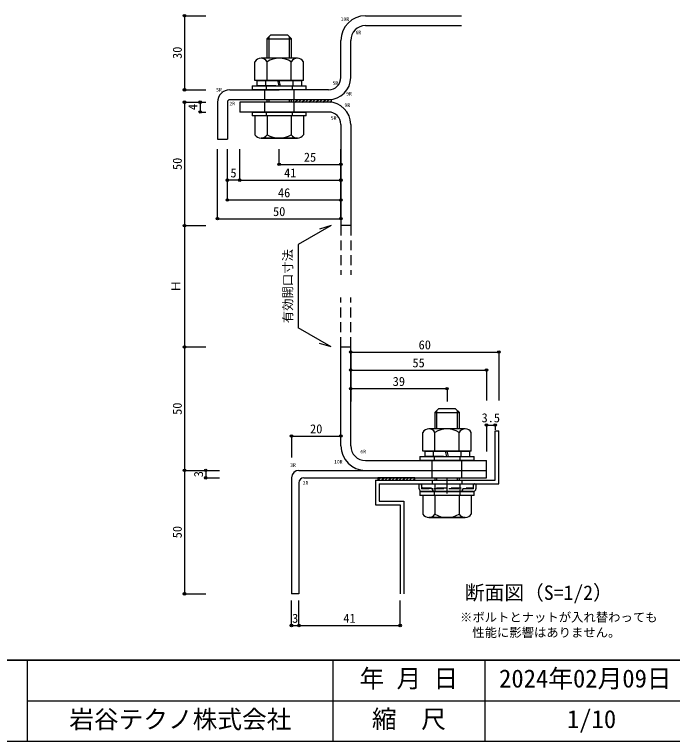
# Model space of a CAD drawing. Units: millimetres at full size, sheet at 1:10, with parts at other scales. Extents: x -10475 to 9199, y -10092 to 10143.
# Drawn here: x -4789 to -3456, y -5880 to -4407 of the extents above; entities that cross this region are included whole.
import ezdxf
from ezdxf.enums import TextEntityAlignment as Align

# ---------------------------------------------------------------- set-up
doc = ezdxf.new("R2010")
doc.units = ezdxf.units.MM
doc.header["$LTSCALE"] = 10
doc.header["$PDMODE"] = 32
doc.header["$PDSIZE"] = 5
for name, pattern in [('CHAIN1', [8, 5, -1, 1, -1]), ('DASHED1', [1.8, 1.2, -0.6]), ('DASHED2', [3, 2, -1])]:
    doc.linetypes.add(name, pattern=pattern)
for name, color, linetype in [('0-8_FRP寸法', 3, 'Continuous'), ('0-F_図面枠', 7, 'Continuous'), ('E-0_FRP', 4, 'Continuous'), ('E-1_SUS', 7, 'Continuous'), ('E-8_FRP寸法', 3, 'Continuous'), ('E-A_タイトル', 7, 'Continuous'), ('E-B', 7, 'Continuous')]:
    doc.layers.add(name, color=color, linetype=linetype)
doc.styles.add('ＭＳ ゴシック', font='')
doc.styles.get('ＭＳ ゴシック').set_extended_font_data('MS Gothic')

msp = doc.modelspace()

# ---------------------------------------------------------------- linework, layer by layer
at = {"layer": '0-8_FRP寸法', "color": 7}
for p, q in [((-4252.98, -4551.95), (-4255.55, -4540.95)), ((-4249.92, -4551.95), (-4252.5, -4540.95)), ((-3912.98, -5302.88), (-3915.55, -5291.88)), ((-3909.92, -5302.88), (-3912.5, -5291.88))]:
    msp.add_line(p, q, dxfattribs=at)
at = {"layer": '0-F_図面枠'}
for p, q in [((-6011.52, -5715.61), (-2011.52, -5715.61)), ((-2011.52, -5715.61), (-5803.94, -5715.61)), ((-4763.28, -5715.61), (-4763.28, -5879.95)), ((-4143.79, -5715.61), (-4143.79, -5879.95)), ((-3836, -5715.61), (-3836, -5879.95)), ((-4763.28, -5797.78), (-4143.79, -5797.78)), ((-4143.79, -5797.78), (-3403.58, -5797.78)), ((-2011.52, -5879.95), (-6011.52, -5879.95))]:
    msp.add_line(p, q, dxfattribs=at)
at = {"layer": 'E-0_FRP'}
for p, q in [((-4077.74, -4409.95), (-3883.19, -4409.95)), ((-4077.74, -4429.95), (-3883.19, -4429.95)), ((-4127.74, -4534.95), (-4127.74, -4459.95)), ((-4107.74, -4534.95), (-4107.74, -4459.95)), ((-4352.74, -4559.95), (-4252.74, -4559.95)), ((-4282.74, -4559.95), (-4282.74, -4579.95)), ((-4152.74, -4559.95), (-4252.74, -4559.95)), ((-4222.74, -4559.95), (-4222.74, -4579.95)), ((-4357.74, -4584.95), (-4357.74, -4659.95)), ((-4152.74, -4579.95), (-4352.74, -4579.95)), ((-4332.74, -4584.95), (-4332.74, -4604.95)), ((-4152.74, -4584.95), (-4332.74, -4584.95)), ((-4282.74, -4584.95), (-4282.74, -4604.95)), ((-4273.74, -4579.95), (-4273.74, -4584.95)), ((-4231.74, -4584.95), (-4231.74, -4579.95)), ((-4222.74, -4584.95), (-4222.74, -4579.95)), ((-4222.74, -4584.95), (-4222.74, -4579.95)), ((-4147.74, -4579.95), (-4222.74, -4579.95)), ((-4222.74, -4584.95), (-4222.74, -4604.95)), ((-4147.74, -4584.95), (-4222.74, -4584.95)), ((-4147.74, -4584.95), (-4222.74, -4584.95)), ((-4147.74, -4579.95), (-4147.74, -4584.95)), ((-4252.74, -4604.95), (-4332.74, -4604.95)), ((-4152.74, -4604.95), (-4252.74, -4604.95)), ((-4127.74, -4629.95), (-4127.74, -4834.95)), ((-4107.74, -4629.95), (-4107.74, -4834.95)), ((-4107.74, -4834.95), (-4127.74, -4834.95)), ((-4127.74, -5280.88), (-4127.74, -5080.88)), ((-4127.74, -5080.88), (-4107.74, -5080.88)), ((-4107.74, -5280.88), (-4107.74, -5080.88)), ((-3933.74, -5209.88), (-3933.74, -5246.88)), ((-3891.74, -5246.88), (-3891.74, -5209.88)), ((-4077.74, -5310.88), (-3832.74, -5310.88)), ((-3942.74, -5345.88), (-3942.74, -5310.88)), ((-3882.74, -5345.88), (-3882.74, -5310.88)), ((-3832.74, -5345.88), (-3832.74, -5310.88)), ((-4212.74, -5330.88), (-4077.74, -5330.88)), ((-4077.74, -5330.88), (-3832.74, -5330.88)), ((-4227.74, -5345.88), (-4227.74, -5580.88)), ((-4212.74, -5355.88), (-4212.74, -5580.88)), ((-4202.74, -5345.88), (-3942.74, -5345.88)), ((-3933.74, -5345.88), (-3933.74, -5350.88)), ((-3891.74, -5350.88), (-3891.74, -5345.88)), ((-3882.74, -5345.88), (-3832.74, -5345.88)), ((-4212.74, -5580.88), (-4227.74, -5580.88))]:
    msp.add_line(p, q, dxfattribs=at)
at = {"layer": 'E-0_FRP', "color": 7}
for p, q in [((-4277.74, -4579.95), (-4277.74, -4584.81)), ((-4227.74, -4584.95), (-4227.74, -4579.95)), ((-3887.74, -5213.88), (-3895.24, -5206.38)), ((-3937.74, -5213.88), (-3887.74, -5213.88)), ((-3937.74, -5213.88), (-3937.74, -5246.88)), ((-3887.74, -5246.88), (-3887.74, -5213.88)), ((-3961.81, -5291.88), (-3961.81, -5253.97)), ((-3875.93, -5246.88), (-3949.54, -5246.88)), ((-3937.27, -5291.88), (-3937.27, -5253.97)), ((-3888.2, -5291.88), (-3888.2, -5253.97)), ((-3863.66, -5291.88), (-3863.66, -5253.97)), ((-3863.66, -5291.88), (-3961.81, -5291.88)), ((-3957.99, -5291.88), (-3957.99, -5302.88)), ((-3957.99, -5291.88), (-3912.74, -5291.88)), ((-3913.94, -5291.88), (-3957.42, -5291.88)), ((-3940.49, -5291.88), (-3940.49, -5302.88)), ((-3911.77, -5291.88), (-3867.49, -5291.88)), ((-3865.42, -5291.88), (-3903.2, -5291.88)), ((-3884.99, -5291.88), (-3884.99, -5302.88)), ((-3867.49, -5291.88), (-3867.49, -5302.88)), ((-3967.74, -5302.88), (-3857.74, -5302.88)), ((-3967.74, -5302.88), (-3967.74, -5310.88)), ((-3857.74, -5310.88), (-3967.74, -5310.88)), ((-3957.99, -5302.88), (-3913.71, -5302.88)), ((-3919.64, -5302.88), (-3957.42, -5302.88)), ((-3938.99, -5302.88), (-3938.99, -5310.88)), ((-3912.74, -5302.88), (-3867.49, -5302.88)), ((-3886.49, -5302.88), (-3886.49, -5310.88)), ((-3857.74, -5310.88), (-3857.74, -5302.88)), ((-3969.12, -5358.38), (-3854.12, -5358.38)), ((-3969.12, -5368.38), (-3969.12, -5358.38)), ((-3937.74, -5345.88), (-3937.74, -5350.88)), ((-3887.74, -5350.88), (-3887.74, -5345.88)), ((-3854.12, -5358.38), (-3854.12, -5368.38)), ((-3967.74, -5373.38), (-3967.74, -5381.38)), ((-3967.74, -5373.38), (-3857.74, -5373.38)), ((-3859.12, -5373.38), (-3964.12, -5373.38)), ((-3938.99, -5373.38), (-3938.99, -5381.38)), ((-3886.49, -5373.38), (-3886.49, -5381.38)), ((-3857.74, -5381.38), (-3857.74, -5373.38)), ((-3857.74, -5381.38), (-3967.74, -5381.38)), ((-3863.66, -5381.38), (-3961.81, -5381.38)), ((-3961.81, -5381.38), (-3961.81, -5419.3)), ((-3937.27, -5381.38), (-3937.27, -5419.3)), ((-3888.2, -5381.38), (-3888.2, -5419.3)), ((-3863.66, -5381.38), (-3863.66, -5419.3))]:
    msp.add_line(p, q, dxfattribs=at)
at = {"layer": 'E-0_FRP', "linetype": 'DASHED1'}
for p, q in [((-4220.78, -4584.95), (-4215.78, -4579.95)), ((-4213.71, -4584.95), (-4208.71, -4579.95)), ((-4206.64, -4584.95), (-4201.64, -4579.95)), ((-4199.57, -4584.95), (-4194.57, -4579.95)), ((-4192.5, -4584.95), (-4187.5, -4579.95)), ((-4185.43, -4584.95), (-4180.43, -4579.95)), ((-4178.36, -4584.95), (-4173.36, -4579.95)), ((-4171.28, -4584.95), (-4166.28, -4579.95)), ((-4164.21, -4584.95), (-4159.21, -4579.95)), ((-4157.14, -4584.95), (-4152.14, -4579.95)), ((-4150.07, -4584.95), (-4147.74, -4582.62)), ((-4150.07, -4584.95), (-4147.74, -4582.62))]:
    msp.add_line(p, q, dxfattribs=at)
at = {"layer": 'E-0_FRP', "linetype": 'DASHED2'}
for p, q in [((-4127.74, -4834.95), (-4127.74, -4934.95)), ((-4107.74, -4834.95), (-4107.74, -4934.95)), ((-4127.74, -5080.88), (-4127.74, -4980.88)), ((-4107.74, -5080.88), (-4107.74, -4980.88)), ((-3964.12, -5358.38), (-3964.12, -5360.88)), ((-3936.87, -5373.38), (-3936.87, -5358.38)), ((-3886.37, -5373.38), (-3886.37, -5358.38)), ((-3859.12, -5360.88), (-3859.12, -5358.38)), ((-3964.12, -5365.88), (-3859.12, -5365.88)), ((-3941.62, -5368.38), (-3964.12, -5365.88)), ((-3941.62, -5370.88), (-3941.62, -5368.38)), ((-3881.62, -5368.38), (-3859.12, -5365.88)), ((-3881.62, -5370.88), (-3881.62, -5368.38))]:
    msp.add_line(p, q, dxfattribs=at)
at = {"layer": 'E-0_FRP', "color": 2, "linetype": 'CHAIN1'}
msp.add_line((-3912.74, -5377.69), (-3912.74, -5347.51), dxfattribs=at)
at = {"layer": 'E-0_FRP', "color": 7, "linetype": 'DASHED2'}
for p, q in [((-3964.12, -5360.88), (-3964.12, -5368.38)), ((-3859.12, -5368.38), (-3964.12, -5368.38)), ((-3941.62, -5373.38), (-3941.62, -5370.88)), ((-3881.62, -5373.38), (-3881.62, -5370.88)), ((-3859.12, -5368.38), (-3859.12, -5360.88))]:
    msp.add_line(p, q, dxfattribs=at)
at = {"layer": 'E-0_FRP'}
for points in [[(-4377.74, -4584.95), (-4377.74, -4659.95), (-4357.74, -4659.95)], [(-3942.74, -5345.88), (-3891.74, -5345.88), (-3882.74, -5345.88)]]:
    msp.add_lwpolyline(points, dxfattribs=at)
at = {"layer": 'E-0_FRP', "color": 7}
for points in [[(-3895.24, -5206.38), (-3930.24, -5206.38), (-3937.74, -5213.88)], [(-3875.93, -5426.38), (-3949.54, -5426.38), (-3875.93, -5426.38)]]:
    msp.add_lwpolyline(points, dxfattribs=at)
at = {"layer": 'E-0_FRP'}
for centre, radius, start, end in [((-4077.74, -4459.95), 50, 90, 180), ((-4077.74, -4459.95), 30, 90, 180), ((-4152.74, -4534.95), 25, 270, 0), ((-4152.74, -4534.95), 45, 270, 0), ((-4352.74, -4584.95), 25, 90, 180), ((-4352.74, -4584.95), 5, 90, 180), ((-4152.74, -4629.95), 45, 0, 90), ((-4152.74, -4629.95), 25, 0, 90), ((-4077.74, -5280.88), 50, 180, 270), ((-4077.74, -5280.88), 30, 180, 270), ((-4212.74, -5345.88), 15, 90, 180), ((-4202.74, -5355.88), 10, 90, 180), ((-4202.74, -5355.88), 10, 90, 180)]:
    msp.add_arc(centre, radius, start, end, dxfattribs=at)
at = {"layer": 'E-0_FRP', "color": 7}
for centre, radius, start, end in [((-3949.54, -5261.05), 14.17, 29.99985, 149.99985), ((-3912.74, -5292.93), 46.04, 57.79585, 122.2043), ((-3875.93, -5261.05), 14.17, 29.99985, 149.99985), ((-3964.12, -5368.38), 5, 180, 270), ((-3859.12, -5368.38), 5, 270, 0), ((-3949.54, -5412.22), 14.17, 210.00015, 330.00015), ((-3912.74, -5380.34), 46.04, 237.7957, 302.20415), ((-3875.93, -5412.22), 14.17, 210.00015, 330.00015)]:
    msp.add_arc(centre, radius, start, end, dxfattribs=at)
at = {"layer": 'E-0_FRP', "color": 7, "linetype": 'DASHED2'}
for centre, start, end in [((-3966.62, -5360.88), 0, 90), ((-3856.62, -5360.88), 90, 180), ((-3944.12, -5370.88), 0, 90), ((-3879.12, -5370.88), 90, 180)]:
    msp.add_arc(centre, 2.5, start, end, dxfattribs=at)
at = {"layer": 'E-0_FRP', "linetype": 'DASHED2'}
for centre, start, end in [((-3939.12, -5370.88), 180, 270), ((-3884.12, -5370.88), 270, 0)]:
    msp.add_arc(centre, 2.5, start, end, dxfattribs=at)
at = {"layer": 'E-1_SUS', "color": 4}
for p, q in [((-4444.54, -4409.95), (-4444.54, -4559.95)), ((-4052.74, -5345.88), (-4052.74, -5350.88)), ((-4052.74, -5350.88), (-3977.74, -5350.88)), ((-4052.74, -5350.88), (-3977.74, -5350.88)), ((-3977.74, -5350.88), (-3977.74, -5345.88)), ((-3977.74, -5350.88), (-3977.74, -5345.88))]:
    msp.add_line(p, q, dxfattribs=at)
at = {"layer": 'E-1_SUS'}
for p, q in [((-3815.24, -5350.88), (-3815.24, -5250.88)), ((-3815.24, -5250.88), (-3807.74, -5250.88)), ((-3807.74, -5358.38), (-3807.74, -5250.88)), ((-4057.74, -5350.88), (-4057.74, -5400.88)), ((-4057.74, -5350.88), (-3815.24, -5350.88)), ((-4050.24, -5358.38), (-4050.24, -5393.38)), ((-4050.24, -5358.38), (-3942.74, -5358.38)), ((-3942.74, -5350.88), (-3942.74, -5358.38)), ((-3942.74, -5358.38), (-3882.74, -5358.38)), ((-3882.74, -5350.88), (-3882.74, -5358.38)), ((-3882.74, -5358.38), (-3807.74, -5358.38)), ((-4057.74, -5400.88), (-4007.74, -5400.88)), ((-4050.24, -5393.38), (-4000.24, -5393.38)), ((-4007.74, -5400.88), (-4007.74, -5580.88)), ((-4000.24, -5393.38), (-4000.24, -5580.88))]:
    msp.add_line(p, q, dxfattribs=at)
at = {"layer": 'E-1_SUS', "color": 4, "linetype": 'DASHED1'}
for p, q in [((-4052.34, -5350.88), (-4047.34, -5345.88)), ((-4045.27, -5350.88), (-4040.27, -5345.88)), ((-4038.19, -5350.88), (-4033.19, -5345.88)), ((-4031.12, -5350.88), (-4026.12, -5345.88)), ((-4024.05, -5350.88), (-4019.05, -5345.88)), ((-4016.98, -5350.88), (-4011.98, -5345.88)), ((-4009.91, -5350.88), (-4004.91, -5345.88)), ((-4002.84, -5350.88), (-3997.84, -5345.88)), ((-3995.77, -5350.88), (-3990.77, -5345.88)), ((-3988.7, -5350.88), (-3983.7, -5345.88)), ((-3981.63, -5350.88), (-3977.74, -5346.99))]:
    msp.add_line(p, q, dxfattribs=at)
at = {"layer": 'E-1_SUS', "color": 4}
msp.add_lwpolyline([(-3977.74, -5345.88), (-4052.74, -5345.88), (-4052.74, -5350.88)], dxfattribs=at)
at = {"layer": 'E-8_FRP寸法'}
for p, q in [((-4444.54, -4409.95), (-4401.52, -4409.95)), ((-4444.54, -4559.95), (-4401.52, -4559.95)), ((-4444.54, -4584.95), (-4401.52, -4584.95)), ((-4412.7, -4584.95), (-4401.52, -4584.95)), ((-4412.7, -4604.95), (-4401.52, -4604.95)), ((-4377.74, -4821.14), (-4377.74, -4680.09)), ((-4357.74, -4783.13), (-4357.74, -4680.09)), ((-4332.74, -4742.92), (-4332.74, -4680.09)), ((-4252.74, -4711.05), (-4252.74, -4680.09)), ((-4127.74, -4711.05), (-4127.74, -4680.09)), ((-4127.74, -4756.58), (-4127.74, -4680.09)), ((-4127.74, -4796.78), (-4127.74, -4680.09)), ((-4127.74, -4821.14), (-4127.74, -4680.09)), ((-4444.54, -4834.95), (-4401.52, -4834.95)), ((-4444.54, -5080.88), (-4401.52, -5080.88)), ((-4107.74, -5091.18), (-4107.74, -5189.31)), ((-3807.74, -5091.18), (-3807.74, -5189.31)), ((-4107.74, -5127.57), (-4107.74, -5189.31)), ((-3832.74, -5127.57), (-3832.74, -5189.31)), ((-4107.74, -5165.26), (-4107.74, -5191.26)), ((-3912.74, -5165.26), (-3912.74, -5191.26)), ((-3832.74, -5239), (-3832.74, -5292.48)), ((-3815.24, -5239), (-3815.24, -5248.36)), ((-4227.74, -5261.35), (-4227.74, -5304.5)), ((-4444.54, -5330.88), (-4401.52, -5330.88)), ((-4444.54, -5330.88), (-4401.52, -5330.88)), ((-4401.52, -5330.88), (-4373.43, -5330.88)), ((-4401.52, -5345.88), (-4373.43, -5345.88)), ((-4444.54, -5580.88), (-4401.52, -5580.88)), ((-4227.74, -5645.04), (-4227.74, -5594.46)), ((-4212.74, -5645.04), (-4212.74, -5594.46)), ((-4007.74, -5645.04), (-4007.74, -5594.46))]:
    msp.add_line(p, q, dxfattribs=at)
at = {"layer": 'E-8_FRP寸法', "color": 4}
for p, q in [((-4444.54, -4584.95), (-4444.54, -4834.95)), ((-4412.7, -4584.95), (-4412.7, -4604.95)), ((-4252.74, -4711.05), (-4127.74, -4711.05)), ((-4332.74, -4742.92), (-4357.74, -4742.92)), ((-4332.74, -4742.92), (-4127.74, -4742.92)), ((-4357.74, -4783.13), (-4127.74, -4783.13)), ((-4377.74, -4821.14), (-4127.74, -4821.14)), ((-4444.54, -4834.95), (-4444.54, -5080.88)), ((-4444.54, -5080.88), (-4444.54, -5330.88)), ((-4107.74, -5091.18), (-3807.74, -5091.18)), ((-4107.74, -5127.57), (-3832.74, -5127.57)), ((-4107.74, -5165.26), (-3912.74, -5165.26)), ((-3832.74, -5239), (-3815.24, -5239)), ((-4227.74, -5261.35), (-4127.74, -5261.35)), ((-4444.54, -5330.88), (-4444.54, -5580.88)), ((-4401.52, -5330.88), (-4401.52, -5345.88)), ((-4227.74, -5645.04), (-4212.74, -5645.04)), ((-4212.74, -5645.04), (-4007.74, -5645.04))]:
    msp.add_line(p, q, dxfattribs=at)
at = {"layer": 'E-8_FRP寸法', "color": 2}
for p, q in [((-4147.74, -4834.95), (-4214.45, -4873.47)), ((-4147.74, -4834.95), (-4170.75, -4842.21)), ((-4214.45, -4873.47), (-4214.45, -5042.37)), ((-4147.74, -5080.88), (-4214.45, -5042.37)), ((-4147.74, -5080.88), (-4170.75, -5073.63))]:
    msp.add_line(p, q, dxfattribs=at)
at = {"layer": 'E-8_FRP寸法', "color": 6}
for p in [(-4444.54, -4409.95), (-4444.54, -4559.95), (-4444.54, -4584.95), (-4412.7, -4584.95), (-4412.7, -4604.95), (-4252.74, -4711.05), (-4127.74, -4711.05), (-4357.74, -4742.92), (-4332.74, -4742.92), (-4127.74, -4742.92), (-4357.74, -4783.13), (-4127.74, -4783.13), (-4377.74, -4821.14), (-4127.74, -4821.14), (-4444.54, -4834.95), (-4444.54, -5080.88), (-4107.74, -5091.18), (-3807.74, -5091.18), (-4107.74, -5127.57), (-3832.74, -5127.57), (-4107.74, -5165.26), (-3912.74, -5165.26), (-3832.74, -5239), (-3815.24, -5239), (-4227.74, -5261.35), (-4127.74, -5261.35), (-4444.54, -5330.88), (-4401.52, -5330.88), (-4401.52, -5345.88), (-4444.54, -5580.88), (-4227.74, -5645.04), (-4212.74, -5645.04), (-4007.74, -5645.04)]:
    msp.add_point(p, dxfattribs=at)
at = {"layer": 'E-B'}
for p, q in [((-4277.74, -4456.45), (-4227.74, -4456.45)), ((-4277.74, -4456.45), (-4277.74, -4495.95)), ((-4227.74, -4456.45), (-4235.24, -4448.95)), ((-4227.74, -4495.95), (-4227.74, -4456.45)), ((-4301.81, -4540.95), (-4301.81, -4503.04)), ((-4215.93, -4495.95), (-4289.54, -4495.95)), ((-4277.27, -4540.95), (-4277.27, -4503.04)), ((-4228.2, -4540.95), (-4228.2, -4503.04)), ((-4203.66, -4540.95), (-4203.66, -4503.04)), ((-4203.66, -4540.95), (-4301.81, -4540.95)), ((-4297.99, -4540.95), (-4297.99, -4551.95)), ((-4297.99, -4540.95), (-4252.74, -4540.95)), ((-4253.94, -4540.95), (-4297.42, -4540.95)), ((-4280.49, -4540.95), (-4280.49, -4551.95)), ((-4251.77, -4540.95), (-4207.49, -4540.95)), ((-4205.42, -4540.95), (-4243.2, -4540.95)), ((-4224.99, -4540.95), (-4224.99, -4551.95)), ((-4207.49, -4540.95), (-4207.49, -4551.95)), ((-4307.74, -4551.95), (-4197.74, -4551.95)), ((-4307.74, -4551.95), (-4307.74, -4559.95)), ((-4197.74, -4559.95), (-4307.74, -4559.95)), ((-4297.99, -4551.95), (-4253.71, -4551.95)), ((-4259.64, -4551.95), (-4297.42, -4551.95)), ((-4278.99, -4551.95), (-4278.99, -4559.95)), ((-4252.74, -4551.95), (-4207.49, -4551.95)), ((-4226.49, -4551.95), (-4226.49, -4559.95)), ((-4197.74, -4559.95), (-4197.74, -4551.95)), ((-4307.74, -4604.95), (-4307.74, -4612.95)), ((-4307.74, -4604.95), (-4197.74, -4604.95)), ((-4278.99, -4604.95), (-4278.99, -4612.95)), ((-4226.49, -4604.95), (-4226.49, -4612.95)), ((-4197.74, -4612.95), (-4197.74, -4604.95)), ((-4197.74, -4612.95), (-4307.74, -4612.95)), ((-4203.66, -4612.95), (-4301.81, -4612.95)), ((-4301.81, -4612.95), (-4301.81, -4650.87)), ((-4277.27, -4612.95), (-4277.27, -4650.87)), ((-4205.42, -4612.95), (-4243.2, -4612.95)), ((-4228.2, -4612.95), (-4228.2, -4650.87)), ((-4203.66, -4612.95), (-4203.66, -4650.87))]:
    msp.add_line(p, q, dxfattribs=at)
at = {"layer": 'E-B', "color": 4}
for p, q in [((-4273.74, -4452.45), (-4273.74, -4495.95)), ((-4231.74, -4495.95), (-4231.74, -4452.45))]:
    msp.add_line(p, q, dxfattribs=at)
at = {"layer": 'E-B'}
for points in [[(-4235.24, -4448.95), (-4270.24, -4448.95), (-4277.74, -4456.45)], [(-4215.93, -4657.95), (-4289.54, -4657.95), (-4215.93, -4657.95)]]:
    msp.add_lwpolyline(points, dxfattribs=at)
for centre, radius, start, end in [((-4289.54, -4510.12), 14.17, 29.99985, 149.99985), ((-4252.74, -4542), 46.04, 57.79585, 122.2043), ((-4215.93, -4510.12), 14.17, 29.99985, 149.99985), ((-4289.54, -4643.79), 14.17, 210.00015, 330.00015), ((-4252.74, -4611.91), 46.04, 237.7957, 302.20415), ((-4215.93, -4643.79), 14.17, 210.00015, 330.00015)]:
    msp.add_arc(centre, radius, start, end, dxfattribs=at)

# ---------------------------------------------------------------- texts
at = {"layer": '0-F_図面枠', "color": 6, "style": 'ＭＳ ゴシック'}
for s, p in [('年 月 日', (-4089.9, -5781.7)), ('2024年02月09日', (-3807.29, -5781.7)), ('岩谷テクノ株式会社', (-4678.03, -5864.36)), ('縮\u3000尺', (-4064.9, -5863.87)), ('1/10', (-3669.79, -5863.87))]:
    msp.add_text(s, height=36.66, dxfattribs=at).set_placement(p, align=Align.BOTTOM_LEFT)
at = {"layer": 'E-8_FRP寸法', "color": 6, "style": 'ＭＳ ゴシック'}
for s, p in [('10R', (-4128.25, -4422.58)), ('6R', (-4098.09, -4449.71)), ('5R', (-4144.53, -4552.07)), ('5R', (-4380.25, -4565.7)), ('9R', (-4117.09, -4573.71)), ('2R', (-4353.65, -4593.64)), ('9R', (-4120.5, -4596.82)), ('5R', (-4148, -4622.85)), ('6R', (-4088.4, -5298.58)), ('10R', (-4141.5, -5319.37)), ('3R', (-4230.46, -5325.89)), ('2R', (-4205.19, -5362.17))]:
    msp.add_text(s, height=7.331, dxfattribs=at).set_placement(p, align=Align.BOTTOM_LEFT)
at = {"layer": 'E-8_FRP寸法', "style": 'ＭＳ ゴシック'}
for s, p in [('30', (-4444.54, -4497.45)), ('4', (-4412.7, -4601.2)), ('50', (-4444.54, -4722.45)), ('有効開口寸法', (-4220.72, -5032.61)), ('Ｈ', (-4447.28, -4970.39)), ('50', (-4444.54, -5218.38)), ('3', (-4401.52, -5344.63)), ('50', (-4444.54, -5468.38))]:
    msp.add_text(s, height=18.33, rotation=90, dxfattribs=at).set_placement(p, align=Align.BOTTOM_LEFT)
for s, p in [('25', (-4202.74, -4711.05)), ('5', (-4351.49, -4742.92)), ('41', (-4242.74, -4742.92)), ('46', (-4255.24, -4783.13)), ('50', (-4265.24, -4821.14)), ('60', (-3970.24, -5091.18)), ('55', (-3982.74, -5127.57)), ('39', (-4022.74, -5165.26)), ('3.5', (-3842.74, -5239)), ('20', (-4190.24, -5261.35)), ('3', (-4226.49, -5645.04)), ('41', (-4122.74, -5645.04))]:
    msp.add_text(s, height=18.33, dxfattribs=at).set_placement(p, align=Align.BOTTOM_LEFT)
at = {"layer": 'E-A_タイトル', "color": 2, "style": 'ＭＳ ゴシック'}
msp.add_text('断面図（S=1/2）', height=29.33, dxfattribs=at).set_placement((-3876.66, -5601.97), align=Align.BOTTOM_LEFT)
at = {"layer": 'E-A_タイトル', "color": 3, "style": 'ＭＳ ゴシック'}
for s, p in [('※ボルトとナットが入れ替わっても', (-3886.35, -5642.93)), ('性能に影響はありません。', (-3861.56, -5673.8))]:
    msp.add_text(s, height=18.33, dxfattribs=at).set_placement(p, align=Align.BOTTOM_LEFT)

doc.saveas('drawing.dxf')
